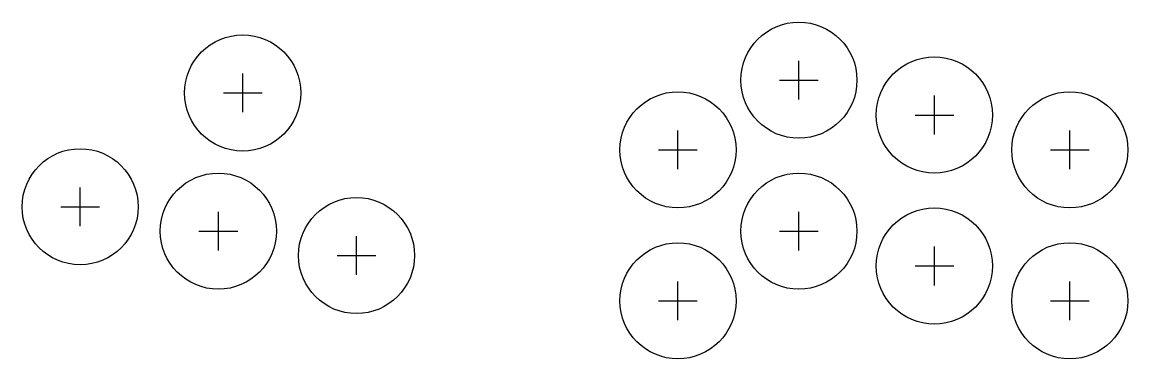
# Model space of a CAD drawing. Header units: millimetres. Extents: x -41 to 188, y -26 to 43.
import ezdxf

# ---------------------------------------------------------------- set-up
doc = ezdxf.new("R2010")
doc.units = ezdxf.units.MM
doc.layers.add('BUTTONS', color=1, linetype='Continuous')
doc.layers.add('REFERENCE', color=8, linetype='Continuous')

msp = doc.modelspace()

# ---------------------------------------------------------------- linework, layer by layer
at = {"layer": 'BUTTONS'}
for centre in [(120, 31.2), (5.0358, 28.5594), (148, 24), (95, 16.8), (176, 16.8), (-28.5594, 5.0358), (0, 0), (120, 0), (28.5594, -5.0358), (148, -7.2), (95, -14.4), (176, -14.4)]:
    msp.add_circle(centre, 12, dxfattribs=at)
at = {"layer": 'REFERENCE'}
for p, q in [((120, 27.2), (120, 35.2)), ((5.0358, 24.5594), (5.0358, 32.5594)), ((116, 31.2), (124, 31.2)), ((1.0358, 28.5594), (9.0358, 28.5594)), ((148, 20), (148, 28)), ((144, 24), (152, 24)), ((95, 12.8), (95, 20.8)), ((176, 12.8), (176, 20.8)), ((91, 16.8), (99, 16.8)), ((172, 16.8), (180, 16.8)), ((-28.5594, 1.0358), (-28.5594, 9.0358)), ((-32.5594, 5.0358), (-24.5594, 5.0358)), ((0, -4), (0, 4)), ((120, -4), (120, 4)), ((-4, 0), (4, 0)), ((116, 0), (124, 0)), ((28.5594, -9.0358), (28.5594, -1.0358)), ((148, -11.2), (148, -3.2)), ((24.5594, -5.0358), (32.5594, -5.0358)), ((144, -7.2), (152, -7.2)), ((95, -18.4), (95, -10.4)), ((176, -18.4), (176, -10.4)), ((91, -14.4), (99, -14.4)), ((172, -14.4), (180, -14.4))]:
    msp.add_line(p, q, dxfattribs=at)

doc.saveas('drawing.dxf')
